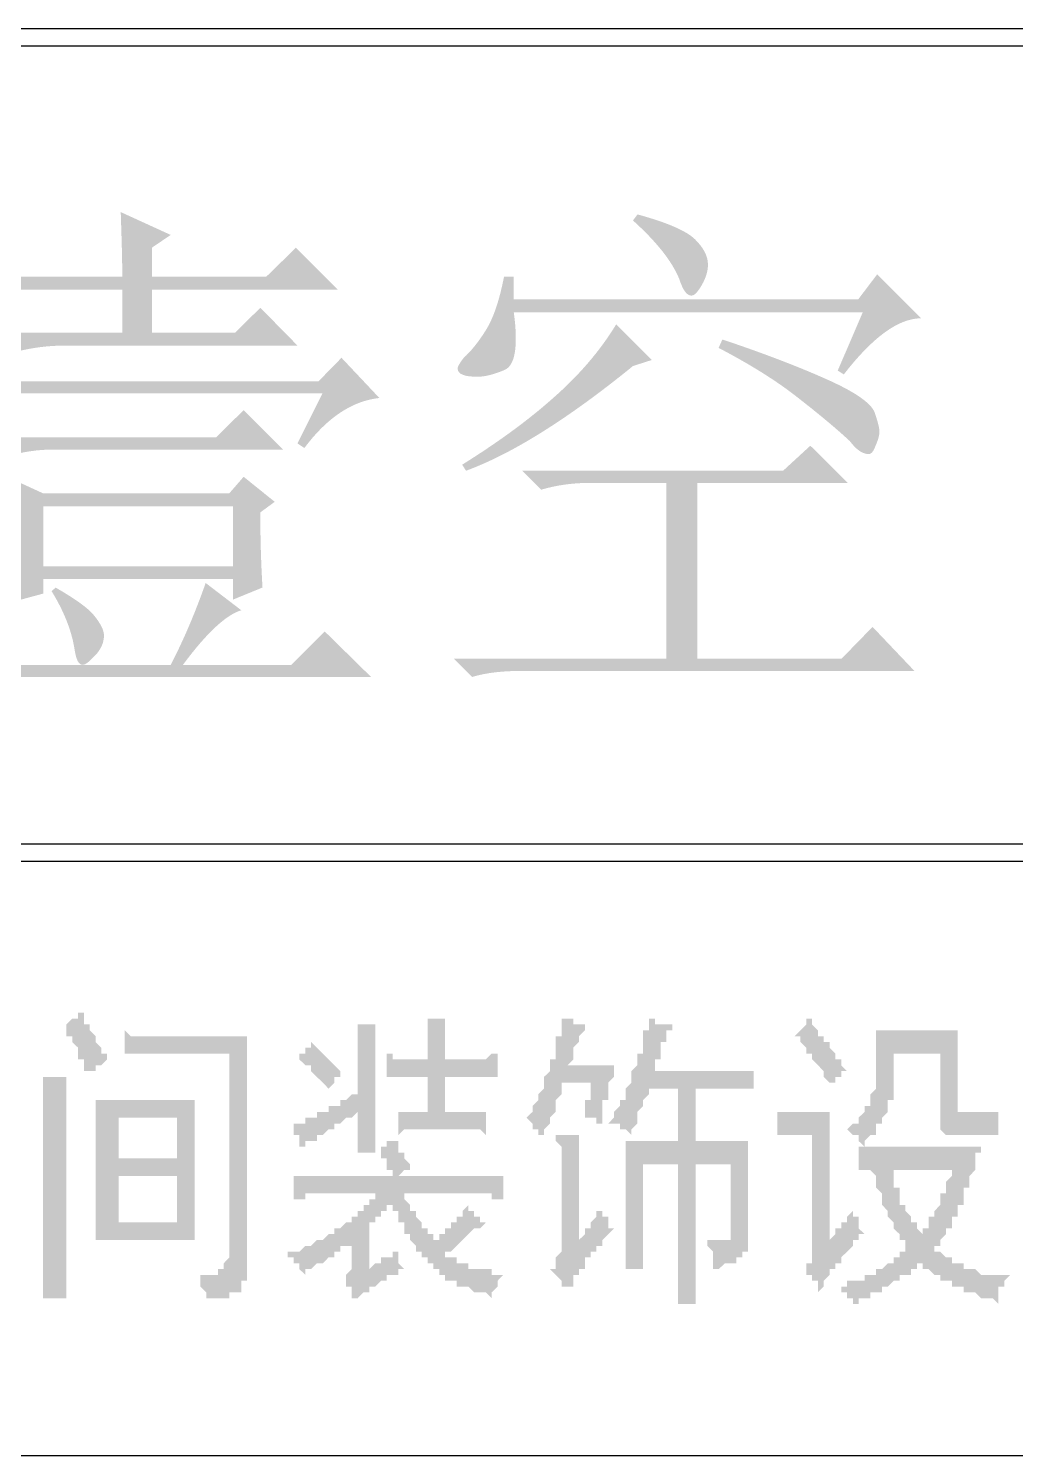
# Model space of a CAD drawing. Header units: inches. Extents: x 11 to 286, y 6 to 196.
# Drawn here: x 265.93 to 273.1, y 163.76 to 174.13 of the extents above; entities that cross this region are included whole.
import ezdxf

# ---------------------------------------------------------------- set-up
doc = ezdxf.new("R2010")
doc.units = ezdxf.units.IN
doc.header["$MEASUREMENT"] = 0
doc.layers.add('PDF_几何图形', color=7, linetype='Continuous')
doc.layers.add('PDF_实体填充', color=7, linetype='Continuous', true_color=0xffffff)

msp = doc.modelspace()

# ---------------------------------------------------------------- hatches: boundary and pattern name
at = {"layer": 'PDF_实体填充', "transparency": 33554559}
h = msp.add_hatch(color=7, dxfattribs=at)
edge = h.paths.add_edge_path(flags=0)
edge.add_spline(control_points=[(266.612, 172.328), (266.612, 172.477), (266.606, 172.631), (266.601, 172.797)], knot_values=[0, 0, 0, 0, 1, 1, 1, 1], degree=3, periodic=0)
edge.add_line((266.601, 172.797), (266.964, 172.631))
edge.add_line((266.964, 172.631), (266.827, 172.538))
edge.add_line((266.827, 172.538), (266.827, 172.328))
edge.add_line((266.827, 172.328), (267.659, 172.328))
edge.add_line((267.659, 172.328), (267.874, 172.538))
edge.add_line((267.874, 172.538), (268.177, 172.234))
edge.add_line((268.177, 172.234), (266.827, 172.234))
edge.add_line((266.827, 172.234), (266.827, 171.92))
edge.add_line((266.827, 171.92), (267.433, 171.92))
edge.add_line((267.433, 171.92), (267.615, 172.102))
edge.add_line((267.615, 172.102), (267.885, 171.827))
edge.add_line((267.885, 171.827), (266.204, 171.827))
edge.add_spline(control_points=[(266.204, 171.827), (266.071, 171.827), (265.95, 171.81), (265.84, 171.782)], knot_values=[0, 0, 0, 0, 1, 1, 1, 1], degree=3, periodic=0)
edge.add_line((265.84, 171.782), (265.702, 171.92))
edge.add_line((265.702, 171.92), (266.612, 171.92))
edge.add_line((266.612, 171.92), (266.612, 172.234))
edge.add_line((266.612, 172.234), (265.779, 172.234))
edge.add_spline(control_points=[(265.779, 172.234), (265.647, 172.234), (265.526, 172.218), (265.415, 172.19)], knot_values=[0, 0, 0, 0, 1, 1, 1, 1], degree=3, periodic=0)
edge.add_line((265.415, 172.19), (265.278, 172.328))
edge.add_line((265.278, 172.328), (266.612, 172.328))
edge = h.paths.add_edge_path(flags=0)
edge.add_line((267.885, 171.116), (268.067, 171.479))
edge.add_line((268.067, 171.479), (265.46, 171.479))
edge.add_spline(control_points=[(265.46, 171.479), (265.482, 171.347), (265.465, 171.242), (265.421, 171.165)], knot_values=[0, 0, 0, 0, 1, 1, 1, 1], degree=3, periodic=0)
edge.add_spline(control_points=[(265.421, 171.165), (265.377, 171.088), (265.311, 171.055), (265.234, 171.06)], knot_values=[0, 0, 0, 0, 1, 1, 1, 1], degree=3, periodic=0)
edge.add_spline(control_points=[(265.234, 171.06), (265.151, 171.066), (265.112, 171.082), (265.112, 171.116)], knot_values=[0, 0, 0, 0, 1, 1, 1, 1], degree=3, periodic=0)
edge.add_spline(control_points=[(265.112, 171.116), (265.112, 171.154), (265.129, 171.198), (265.173, 171.253)], knot_values=[0, 0, 0, 0, 1, 1, 1, 1], degree=3, periodic=0)
edge.add_spline(control_points=[(265.173, 171.253), (265.261, 171.364), (265.322, 171.518), (265.355, 171.722)], knot_values=[0, 0, 0, 0, 1, 1, 1, 1], degree=3, periodic=0)
edge.add_line((265.355, 171.722), (265.432, 171.722))
edge.add_line((265.432, 171.722), (265.449, 171.568))
edge.add_line((265.449, 171.568), (268.039, 171.568))
edge.add_line((268.039, 171.568), (268.205, 171.738))
edge.add_line((268.205, 171.738), (268.48, 171.446))
edge.add_spline(control_points=[(268.48, 171.446), (268.282, 171.424), (268.1, 171.303), (267.935, 171.082)], knot_values=[0, 0, 0, 0, 1, 1, 1, 1], degree=3, periodic=0)
edge.add_line((267.935, 171.082), (267.885, 171.116))
edge = h.paths.add_edge_path(flags=0)
edge.add_line((265.641, 171.16), (267.295, 171.16))
edge.add_line((267.295, 171.16), (267.494, 171.358))
edge.add_line((267.494, 171.358), (267.78, 171.071))
edge.add_line((267.78, 171.071), (266.115, 171.071))
edge.add_spline(control_points=[(266.115, 171.071), (266, 171.071), (265.889, 171.055), (265.779, 171.022)], knot_values=[0, 0, 0, 0, 1, 1, 1, 1], degree=3, periodic=0)
edge.add_line((265.779, 171.022), (265.641, 171.16))
edge = h.paths.add_edge_path(flags=0)
edge.add_line((265.812, 170.856), (266.038, 170.752))
edge.add_line((266.038, 170.752), (267.389, 170.752))
edge.add_line((267.389, 170.752), (267.494, 170.873))
edge.add_line((267.494, 170.873), (267.72, 170.691))
edge.add_line((267.72, 170.691), (267.615, 170.614))
edge.add_spline(control_points=[(267.615, 170.614), (267.615, 170.432), (267.62, 170.25), (267.631, 170.068)], knot_values=[0, 0, 0, 0, 1, 1, 1, 1], degree=3, periodic=0)
edge.add_line((267.631, 170.068), (267.416, 169.98))
edge.add_line((267.416, 169.98), (267.416, 170.129))
edge.add_line((267.416, 170.129), (266.038, 170.129))
edge.add_line((266.038, 170.129), (266.038, 170.024))
edge.add_line((266.038, 170.024), (265.812, 169.963))
edge.add_spline(control_points=[(265.812, 169.963), (265.818, 170.134), (265.823, 170.289), (265.823, 170.432)], knot_values=[0, 0, 0, 0, 1, 1, 1, 1], degree=3, periodic=0)
edge.add_spline(control_points=[(265.823, 170.432), (265.823, 170.575), (265.818, 170.713), (265.812, 170.856)], knot_values=[0, 0, 0, 0, 1, 1, 1, 1], degree=3, periodic=0)
edge.add_line((265.812, 170.856), (265.812, 170.856))
edge = h.paths.add_edge_path(flags=0)
edge.add_line((266.099, 170.041), (266.127, 170.068))
edge.add_spline(control_points=[(266.127, 170.068), (266.27, 169.986), (266.364, 169.919), (266.408, 169.864)], knot_values=[0, 0, 0, 0, 1, 1, 1, 1], degree=3, periodic=0)
edge.add_spline(control_points=[(266.408, 169.864), (266.452, 169.809), (266.479, 169.76), (266.479, 169.721)], knot_values=[0, 0, 0, 0, 1, 1, 1, 1], degree=3, periodic=0)
edge.add_spline(control_points=[(266.479, 169.721), (266.479, 169.666), (266.457, 169.622), (266.419, 169.578)], knot_values=[0, 0, 0, 0, 1, 1, 1, 1], degree=3, periodic=0)
edge.add_spline(control_points=[(266.419, 169.578), (266.375, 169.534), (266.347, 169.506), (266.325, 169.506)], knot_values=[0, 0, 0, 0, 1, 1, 1, 1], degree=3, periodic=0)
edge.add_spline(control_points=[(266.325, 169.506), (266.292, 169.506), (266.275, 169.55), (266.264, 169.627)], knot_values=[0, 0, 0, 0, 1, 1, 1, 1], degree=3, periodic=0)
edge.add_spline(control_points=[(266.264, 169.627), (266.242, 169.76), (266.187, 169.897), (266.099, 170.041)], knot_values=[0, 0, 0, 0, 1, 1, 1, 1], degree=3, periodic=0)
edge.add_line((266.099, 170.041), (266.099, 170.041))
edge = h.paths.add_edge_path(flags=0)
edge.add_line((267.218, 170.101), (267.477, 169.903))
edge.add_spline(control_points=[(267.477, 169.903), (267.367, 169.87), (267.223, 169.737), (267.053, 169.506)], knot_values=[0, 0, 0, 0, 1, 1, 1, 1], degree=3, periodic=0)
edge.add_line((267.053, 169.506), (267.841, 169.506))
edge.add_line((267.841, 169.506), (268.083, 169.749))
edge.add_line((268.083, 169.749), (268.42, 169.418))
edge.add_line((268.42, 169.418), (265.52, 169.418))
edge.add_spline(control_points=[(265.52, 169.418), (265.388, 169.418), (265.267, 169.401), (265.156, 169.368)], knot_values=[0, 0, 0, 0, 1, 1, 1, 1], degree=3, periodic=0)
edge.add_line((265.156, 169.368), (265.024, 169.506))
edge.add_line((265.024, 169.506), (266.964, 169.506))
edge.add_spline(control_points=[(266.964, 169.506), (267.064, 169.699), (267.146, 169.897), (267.218, 170.101)], knot_values=[0, 0, 0, 0, 1, 1, 1, 1], degree=3, periodic=0)
edge.add_line((267.218, 170.101), (267.218, 170.101))
h.paths.add_polyline_path([(266.038, 170.658), (266.038, 170.223), (267.416, 170.223), (267.416, 170.658)], flags=0)
h = msp.add_hatch(color=7, dxfattribs=at)
edge = h.paths.add_edge_path(flags=0)
edge.add_line((269.518, 170.917), (271.414, 170.917))
edge.add_line((271.414, 170.917), (271.612, 171.099))
edge.add_line((271.612, 171.099), (271.883, 170.829))
edge.add_line((271.883, 170.829), (270.791, 170.829))
edge.add_line((270.791, 170.829), (270.791, 169.55))
edge.add_line((270.791, 169.55), (271.838, 169.55))
edge.add_line((271.838, 169.55), (272.064, 169.782))
edge.add_line((272.064, 169.782), (272.368, 169.462))
edge.add_line((272.368, 169.462), (269.518, 169.462))
edge.add_spline(control_points=[(269.518, 169.462), (269.386, 169.462), (269.264, 169.451), (269.154, 169.418)], knot_values=[0, 0, 0, 0, 1, 1, 1, 1], degree=3, periodic=0)
edge.add_line((269.154, 169.418), (269.022, 169.55))
edge.add_line((269.022, 169.55), (270.565, 169.55))
edge.add_line((270.565, 169.55), (270.565, 170.829))
edge.add_line((270.565, 170.829), (270.019, 170.829))
edge.add_spline(control_points=[(270.019, 170.829), (269.887, 170.829), (269.766, 170.812), (269.656, 170.779)], knot_values=[0, 0, 0, 0, 1, 1, 1, 1], degree=3, periodic=0)
edge.add_line((269.656, 170.779), (269.518, 170.917))
edge = h.paths.add_edge_path(flags=0)
edge.add_spline(control_points=[(270.356, 172.78), (270.576, 172.72), (270.714, 172.659), (270.775, 172.598)], knot_values=[0, 0, 0, 0, 1, 1, 1, 1], degree=3, periodic=0)
edge.add_spline(control_points=[(270.775, 172.598), (270.835, 172.538), (270.868, 172.477), (270.868, 172.416)], knot_values=[0, 0, 0, 0, 1, 1, 1, 1], degree=3, periodic=0)
edge.add_spline(control_points=[(270.868, 172.416), (270.868, 172.367), (270.852, 172.317), (270.824, 172.268)], knot_values=[0, 0, 0, 0, 1, 1, 1, 1], degree=3, periodic=0)
edge.add_spline(control_points=[(270.824, 172.268), (270.791, 172.212), (270.769, 172.19), (270.747, 172.19)], knot_values=[0, 0, 0, 0, 1, 1, 1, 1], degree=3, periodic=0)
edge.add_spline(control_points=[(270.747, 172.19), (270.714, 172.19), (270.686, 172.229), (270.659, 172.312)], knot_values=[0, 0, 0, 0, 1, 1, 1, 1], degree=3, periodic=0)
edge.add_spline(control_points=[(270.659, 172.312), (270.604, 172.444), (270.493, 172.582), (270.323, 172.736)], knot_values=[0, 0, 0, 0, 1, 1, 1, 1], degree=3, periodic=0)
edge.add_line((270.323, 172.736), (270.356, 172.78))
edge = h.paths.add_edge_path(flags=0)
edge.add_line((271.811, 171.645), (271.993, 172.069))
edge.add_line((271.993, 172.069), (269.457, 172.069))
edge.add_spline(control_points=[(269.457, 172.069), (269.49, 171.827), (269.468, 171.683), (269.391, 171.65)], knot_values=[0, 0, 0, 0, 1, 1, 1, 1], degree=3, periodic=0)
edge.add_spline(control_points=[(269.391, 171.65), (269.314, 171.617), (269.248, 171.601), (269.204, 171.601)], knot_values=[0, 0, 0, 0, 1, 1, 1, 1], degree=3, periodic=0)
edge.add_spline(control_points=[(269.204, 171.601), (269.16, 171.601), (269.126, 171.601), (269.093, 171.612)], knot_values=[0, 0, 0, 0, 1, 1, 1, 1], degree=3, periodic=0)
edge.add_spline(control_points=[(269.093, 171.612), (269.06, 171.623), (269.049, 171.639), (269.049, 171.661)], knot_values=[0, 0, 0, 0, 1, 1, 1, 1], degree=3, periodic=0)
edge.add_spline(control_points=[(269.049, 171.661), (269.049, 171.672), (269.06, 171.694), (269.093, 171.738)], knot_values=[0, 0, 0, 0, 1, 1, 1, 1], degree=3, periodic=0)
edge.add_spline(control_points=[(269.093, 171.738), (269.143, 171.782), (269.198, 171.849), (269.253, 171.937)], knot_values=[0, 0, 0, 0, 1, 1, 1, 1], degree=3, periodic=0)
edge.add_spline(control_points=[(269.253, 171.937), (269.308, 172.025), (269.352, 172.152), (269.386, 172.328)], knot_values=[0, 0, 0, 0, 1, 1, 1, 1], degree=3, periodic=0)
edge.add_line((269.386, 172.328), (269.457, 172.328))
edge.add_line((269.457, 172.328), (269.457, 172.163))
edge.add_line((269.457, 172.163), (271.96, 172.163))
edge.add_line((271.96, 172.163), (272.098, 172.345))
edge.add_line((272.098, 172.345), (272.417, 172.025))
edge.add_spline(control_points=[(272.417, 172.025), (272.252, 172.025), (272.064, 171.887), (271.855, 171.617)], knot_values=[0, 0, 0, 0, 1, 1, 1, 1], degree=3, periodic=0)
edge.add_line((271.855, 171.617), (271.811, 171.645))
edge = h.paths.add_edge_path(flags=0)
edge.add_line((270.46, 171.722), (270.323, 171.678))
edge.add_spline(control_points=[(270.323, 171.678), (269.849, 171.292), (269.441, 171.038), (269.11, 170.917)], knot_values=[0, 0, 0, 0, 1, 1, 1, 1], degree=3, periodic=0)
edge.add_line((269.11, 170.917), (269.082, 170.961))
edge.add_spline(control_points=[(269.082, 170.961), (269.33, 171.116), (269.551, 171.275), (269.738, 171.441)], knot_values=[0, 0, 0, 0, 1, 1, 1, 1], degree=3, periodic=0)
edge.add_spline(control_points=[(269.738, 171.441), (269.926, 171.606), (270.08, 171.782), (270.201, 171.981)], knot_values=[0, 0, 0, 0, 1, 1, 1, 1], degree=3, periodic=0)
edge.add_line((270.201, 171.981), (270.46, 171.722))
edge = h.paths.add_edge_path(flags=0)
edge.add_spline(control_points=[(270.973, 171.871), (271.304, 171.76), (271.568, 171.656), (271.761, 171.568)], knot_values=[0, 0, 0, 0, 1, 1, 1, 1], degree=3, periodic=0)
edge.add_spline(control_points=[(271.761, 171.568), (271.954, 171.479), (272.059, 171.402), (272.081, 171.336)], knot_values=[0, 0, 0, 0, 1, 1, 1, 1], degree=3, periodic=0)
edge.add_spline(control_points=[(272.081, 171.336), (272.103, 171.27), (272.114, 171.226), (272.114, 171.204)], knot_values=[0, 0, 0, 0, 1, 1, 1, 1], degree=3, periodic=0)
edge.add_spline(control_points=[(272.114, 171.204), (272.114, 171.171), (272.103, 171.138), (272.086, 171.099)], knot_values=[0, 0, 0, 0, 1, 1, 1, 1], degree=3, periodic=0)
edge.add_spline(control_points=[(272.086, 171.099), (272.07, 171.055), (272.053, 171.038), (272.037, 171.038)], knot_values=[0, 0, 0, 0, 1, 1, 1, 1], degree=3, periodic=0)
edge.add_spline(control_points=[(272.037, 171.038), (271.993, 171.038), (271.949, 171.066), (271.899, 171.132)], knot_values=[0, 0, 0, 0, 1, 1, 1, 1], degree=3, periodic=0)
edge.add_spline(control_points=[(271.899, 171.132), (271.805, 171.22), (271.679, 171.325), (271.524, 171.446)], knot_values=[0, 0, 0, 0, 1, 1, 1, 1], degree=3, periodic=0)
edge.add_spline(control_points=[(271.524, 171.446), (271.37, 171.568), (271.177, 171.689), (270.945, 171.81)], knot_values=[0, 0, 0, 0, 1, 1, 1, 1], degree=3, periodic=0)
edge.add_line((270.945, 171.81), (270.973, 171.871))
h = msp.add_hatch(color=7, dxfattribs=at)
h.paths.add_polyline_path([(267.137, 166.342), (267.137, 166.342), (267.137, 166.299), (267.137, 166.257), (267.137, 166.257), (267.137, 166.215), (267.137, 166.215), (267.137, 166.172), (267.137, 166.172), (267.137, 166.13), (267.137, 166.13), (267.137, 166.088), (267.137, 166.088), (267.137, 166.045), (267.137, 165.58), (267.137, 165.58), (267.137, 165.537), (267.137, 165.537), (267.137, 165.495), (267.137, 165.495), (267.137, 165.453), (267.137, 165.453), (267.137, 165.41), (267.137, 165.41), (267.137, 165.368), (267.137, 165.368), (267.137, 165.326), (267.137, 165.326), (266.418, 165.326), (266.418, 165.326), (266.418, 165.368), (266.418, 165.41), (266.418, 165.41), (266.418, 165.453), (266.418, 165.453), (266.418, 165.495), (266.418, 165.495), (266.418, 165.537), (266.418, 165.537), (266.418, 165.58), (266.418, 165.58), (266.418, 165.622), (266.418, 166.045), (266.418, 166.088), (266.418, 166.088), (266.418, 166.13), (266.418, 166.13), (266.418, 166.172), (266.418, 166.172), (266.418, 166.215), (266.418, 166.215), (266.418, 166.257), (266.418, 166.299), (266.418, 166.299), (266.418, 166.342), (266.418, 166.342), (267.137, 166.342), (267.137, 166.342)], flags=0)
h.paths.add_polyline_path([(267.518, 166.807), (267.518, 166.807), (267.518, 166.765), (267.518, 166.765), (267.518, 166.723), (267.518, 166.723), (267.518, 166.68), (267.518, 166.68), (267.518, 166.638), (267.518, 166.638), (267.518, 166.596), (267.518, 166.553), (267.518, 166.553), (267.518, 166.511), (267.518, 166.511), (267.518, 166.469), (267.518, 165.199), (267.518, 165.156), (267.518, 165.114), (267.518, 165.114), (267.518, 165.072), (267.518, 165.072), (267.518, 165.029), (267.476, 165.029), (267.476, 164.987), (267.476, 164.987), (267.476, 164.987), (267.476, 164.945), (267.434, 164.945), (267.434, 164.945), (267.434, 164.945), (267.391, 164.945), (267.391, 164.945), (267.391, 164.902), (267.349, 164.902), (267.349, 164.902), (267.307, 164.902), (267.307, 164.902), (267.307, 164.902), (267.264, 164.902), (267.264, 164.902), (267.222, 164.902), (267.222, 164.86), (267.222, 164.86), (267.222, 164.902), (267.222, 164.902), (267.222, 164.945), (267.222, 164.945), (267.18, 164.987), (267.18, 164.987), (267.18, 165.029), (267.18, 165.029), (267.18, 165.072), (267.18, 165.072), (267.18, 165.072), (267.18, 165.072), (267.222, 165.072), (267.222, 165.072), (267.264, 165.072), (267.264, 165.072), (267.307, 165.072), (267.307, 165.114), (267.307, 165.114), (267.349, 165.114), (267.349, 165.114), (267.349, 165.114), (267.349, 165.114), (267.349, 165.156), (267.349, 165.156), (267.391, 165.199), (267.391, 165.241), (267.391, 166.68), (266.968, 166.68), (266.926, 166.68), (266.926, 166.68), (266.883, 166.68), (266.883, 166.68), (266.841, 166.68), (266.841, 166.68), (266.799, 166.68), (266.799, 166.68), (266.799, 166.68), (266.756, 166.68), (266.756, 166.68), (266.714, 166.68), (266.714, 166.68), (266.672, 166.68), (266.672, 166.68), (266.672, 166.68), (266.629, 166.68), (266.629, 166.68), (266.629, 166.85), (266.629, 166.85), (266.672, 166.807), (266.672, 166.807), (266.714, 166.807), (266.714, 166.807), (266.714, 166.807), (266.756, 166.807), (266.756, 166.807), (266.799, 166.807), (266.799, 166.807), (266.841, 166.807), (266.841, 166.807), (266.883, 166.807), (266.883, 166.807), (266.883, 166.807), (266.926, 166.807), (266.926, 166.807), (266.968, 166.807), (267.518, 166.807)], flags=0)
h.paths.add_polyline_path([(266.037, 164.902), (266.037, 164.945), (266.037, 164.945), (266.037, 164.987), (266.037, 164.987), (266.037, 165.029), (266.037, 165.029), (266.037, 165.072), (266.037, 165.072), (266.037, 165.114), (266.037, 165.156), (266.037, 165.156), (266.037, 165.199), (266.037, 165.199), (266.037, 165.241), (266.037, 165.241), (266.037, 165.283), (266.037, 165.283), (266.037, 166.215), (266.037, 166.257), (266.037, 166.257), (266.037, 166.299), (266.037, 166.299), (266.037, 166.342), (266.037, 166.342), (266.037, 166.384), (266.037, 166.426), (266.037, 166.426), (266.037, 166.469), (266.037, 166.469), (266.037, 166.469), (266.037, 166.511), (266.037, 166.511), (266.206, 166.511), (266.206, 166.511), (266.206, 166.469), (266.206, 166.469), (266.206, 166.426), (266.206, 166.426), (266.206, 166.384), (266.206, 166.342), (266.206, 166.342), (266.206, 166.299), (266.206, 166.299), (266.206, 166.257), (266.206, 166.257), (266.206, 165.283), (266.206, 165.241), (266.206, 165.241), (266.206, 165.199), (266.206, 165.199), (266.206, 165.156), (266.206, 165.156), (266.206, 165.114), (266.206, 165.114), (266.206, 165.072), (266.206, 165.072), (266.206, 165.029), (266.206, 164.987), (266.206, 164.987), (266.206, 164.945), (266.206, 164.945), (266.206, 164.902), (266.037, 164.902)], flags=0)
h.paths.add_polyline_path([(267.01, 165.453), (267.01, 165.791), (266.587, 165.791), (266.587, 165.453), (267.01, 165.453)], flags=0)
h.paths.add_polyline_path([(267.01, 165.918), (267.01, 166.215), (266.587, 166.215), (266.587, 165.918), (267.01, 165.918)], flags=0)
h.paths.add_polyline_path([(266.333, 166.977), (266.333, 166.977), (266.333, 166.934), (266.333, 166.934), (266.333, 166.934), (266.333, 166.892), (266.375, 166.892), (266.375, 166.892), (266.375, 166.85), (266.375, 166.85), (266.418, 166.807), (266.418, 166.807), (266.418, 166.765), (266.418, 166.765), (266.46, 166.723), (266.46, 166.723), (266.46, 166.68), (266.502, 166.68), (266.502, 166.638), (266.502, 166.638), (266.502, 166.638), (266.46, 166.596), (266.46, 166.596), (266.46, 166.596), (266.418, 166.596), (266.418, 166.553), (266.418, 166.553), (266.375, 166.553), (266.375, 166.553), (266.375, 166.553), (266.333, 166.553), (266.333, 166.596), (266.333, 166.596), (266.333, 166.638), (266.333, 166.638), (266.291, 166.638), (266.291, 166.68), (266.291, 166.68), (266.291, 166.723), (266.291, 166.723), (266.248, 166.765), (266.248, 166.765), (266.248, 166.807), (266.248, 166.807), (266.206, 166.807), (266.206, 166.85), (266.206, 166.85), (266.206, 166.892), (266.206, 166.892), (266.206, 166.892), (266.248, 166.934), (266.248, 166.934), (266.248, 166.934), (266.291, 166.934), (266.291, 166.977), (266.291, 166.977), (266.333, 166.977), (266.333, 166.977), (266.333, 166.977)], flags=0)
h = msp.add_hatch(color=7, dxfattribs=at)
h.paths.add_polyline_path([(268.238, 165.029), (268.238, 165.072), (268.238, 165.072), (268.238, 165.072), (268.28, 165.114), (268.28, 165.114), (268.28, 165.156), (268.28, 165.156), (268.28, 165.326), (268.28, 165.283), (268.238, 165.283), (268.238, 165.283), (268.196, 165.283), (268.196, 165.241), (268.196, 165.241), (268.153, 165.241), (268.153, 165.199), (268.111, 165.199), (268.111, 165.199), (268.111, 165.199), (268.069, 165.156), (268.069, 165.156), (268.069, 165.156), (268.026, 165.156), (268.026, 165.156), (267.984, 165.114), (267.984, 165.114), (267.984, 165.114), (267.942, 165.114), (267.942, 165.072), (267.942, 165.072), (267.899, 165.114), (267.899, 165.114), (267.899, 165.114), (267.899, 165.156), (267.857, 165.156), (267.857, 165.199), (267.857, 165.199), (267.815, 165.199), (267.815, 165.241), (267.815, 165.241), (267.857, 165.241), (267.857, 165.241), (267.899, 165.241), (267.899, 165.241), (267.899, 165.241), (267.942, 165.283), (267.942, 165.283), (267.984, 165.283), (267.984, 165.283), (267.984, 165.283), (268.026, 165.326), (268.026, 165.326), (268.069, 165.326), (268.069, 165.326), (268.069, 165.326), (268.111, 165.368), (268.111, 165.368), (268.111, 165.368), (268.153, 165.368), (268.153, 165.41), (268.196, 165.41), (268.196, 165.41), (268.196, 165.41), (268.238, 165.453), (268.238, 165.453), (268.238, 165.453), (268.28, 165.453), (268.28, 165.495), (268.28, 165.495), (268.323, 165.495), (268.323, 165.537), (268.323, 165.537), (268.365, 165.537), (268.365, 165.58), (268.365, 165.58), (268.407, 165.58), (268.407, 165.622), (268.407, 165.622), (268.45, 165.622), (268.45, 165.664), (268.45, 165.664), (268.111, 165.664), (268.069, 165.664), (268.069, 165.664), (268.026, 165.664), (268.026, 165.664), (268.026, 165.664), (267.984, 165.664), (267.984, 165.664), (267.942, 165.664), (267.942, 165.622), (267.899, 165.622), (267.899, 165.622), (267.899, 165.622), (267.857, 165.622), (267.857, 165.791), (267.899, 165.791), (267.899, 165.791), (267.942, 165.791), (267.942, 165.791), (267.942, 165.791), (267.984, 165.791), (267.984, 165.791), (268.026, 165.791), (268.026, 165.791), (268.069, 165.791), (268.069, 165.791), (268.069, 165.791), (268.111, 165.791), (268.577, 165.791), (268.577, 165.791), (268.577, 165.834), (268.534, 165.834), (268.534, 165.876), (268.534, 165.876), (268.534, 165.918), (268.534, 165.918), (268.492, 165.918), (268.492, 165.961), (268.492, 165.961), (268.492, 166.003), (268.492, 166.003), (268.492, 166.003), (268.492, 166.003), (268.534, 166.003), (268.534, 166.045), (268.534, 166.045), (268.577, 166.045), (268.577, 166.088), (268.577, 166.045), (268.619, 166.045), (268.619, 166.003), (268.619, 166.003), (268.619, 165.961), (268.661, 165.961), (268.661, 165.918), (268.661, 165.918), (268.661, 165.918), (268.704, 165.876), (268.704, 165.876), (268.704, 165.834), (268.661, 165.834), (268.661, 165.834), (268.661, 165.834), (268.619, 165.791), (268.619, 165.791), (268.619, 165.791), (268.619, 165.791), (269.127, 165.791), (269.127, 165.791), (269.169, 165.791), (269.169, 165.791), (269.212, 165.791), (269.212, 165.791), (269.212, 165.791), (269.254, 165.791), (269.254, 165.791), (269.296, 165.791), (269.296, 165.791), (269.339, 165.791), (269.339, 165.791), (269.381, 165.791), (269.381, 165.791), (269.381, 165.622), (269.339, 165.622), (269.339, 165.622), (269.296, 165.622), (269.296, 165.622), (269.296, 165.664), (269.254, 165.664), (269.254, 165.664), (269.212, 165.664), (269.212, 165.664), (269.169, 165.664), (269.169, 165.664), (269.169, 165.664), (269.127, 165.664), (269.127, 165.664), (268.661, 165.664), (268.661, 165.622), (268.704, 165.58), (268.704, 165.58), (268.704, 165.537), (268.746, 165.537), (268.746, 165.495), (268.746, 165.495), (268.746, 165.495), (268.788, 165.453), (268.788, 165.453), (268.788, 165.41), (268.831, 165.41), (268.831, 165.41), (268.831, 165.368), (268.831, 165.368), (268.873, 165.368), (268.873, 165.326), (268.873, 165.326), (268.873, 165.326), (268.873, 165.326), (268.915, 165.326), (268.915, 165.326), (268.915, 165.368), (268.958, 165.368), (268.958, 165.368), (268.958, 165.41), (269, 165.41), (269, 165.41), (269, 165.453), (269.042, 165.453), (269.042, 165.453), (269.042, 165.495), (269.085, 165.495), (269.085, 165.537), (269.085, 165.537), (269.085, 165.537), (269.127, 165.58), (269.127, 165.58), (269.127, 165.58), (269.127, 165.58), (269.127, 165.537), (269.169, 165.537), (269.169, 165.495), (269.169, 165.495), (269.212, 165.495), (269.212, 165.453), (269.212, 165.453), (269.254, 165.453), (269.254, 165.453), (269.212, 165.41), (269.212, 165.41), (269.212, 165.41), (269.212, 165.41), (269.169, 165.41), (269.169, 165.41), (269.169, 165.41), (269.127, 165.368), (269.127, 165.368), (269.127, 165.368), (269.085, 165.326), (269.085, 165.326), (269.085, 165.326), (269.042, 165.283), (269.042, 165.283), (269, 165.241), (269, 165.241), (268.958, 165.241), (268.958, 165.199), (269, 165.199), (269, 165.199), (269, 165.199), (269.042, 165.199), (269.042, 165.156), (269.085, 165.156), (269.085, 165.156), (269.127, 165.156), (269.127, 165.156), (269.127, 165.156), (269.127, 165.114), (269.169, 165.114), (269.169, 165.114), (269.169, 165.114), (269.212, 165.114), (269.212, 165.114), (269.254, 165.114), (269.254, 165.114), (269.296, 165.114), (269.296, 165.072), (269.296, 165.072), (269.339, 165.072), (269.381, 165.072), (269.381, 165.072), (269.381, 165.072), (269.339, 165.029), (269.339, 165.029), (269.339, 164.987), (269.339, 164.987), (269.296, 164.945), (269.296, 164.945), (269.296, 164.945), (269.296, 164.902), (269.296, 164.902), (269.254, 164.945), (269.254, 164.945), (269.212, 164.945), (269.212, 164.945), (269.169, 164.945), (269.169, 164.945), (269.169, 164.945), (269.127, 164.987), (269.127, 164.987), (269.085, 164.987), (269.085, 164.987), (269.085, 164.987), (269.042, 164.987), (269.042, 165.029), (269.042, 165.029), (269, 165.029), (269, 165.029), (268.958, 165.029), (268.958, 165.072), (268.958, 165.072), (268.915, 165.072), (268.915, 165.072), (268.915, 165.114), (268.873, 165.114), (268.873, 165.114), (268.873, 165.156), (268.831, 165.156), (268.831, 165.156), (268.831, 165.199), (268.788, 165.199), (268.788, 165.199), (268.788, 165.241), (268.788, 165.241), (268.746, 165.241), (268.746, 165.283), (268.746, 165.283), (268.746, 165.283), (268.704, 165.326), (268.704, 165.326), (268.704, 165.368), (268.704, 165.368), (268.661, 165.368), (268.661, 165.41), (268.661, 165.41), (268.661, 165.453), (268.619, 165.453), (268.619, 165.495), (268.619, 165.495), (268.619, 165.537), (268.577, 165.537), (268.577, 165.58), (268.577, 165.58), (268.534, 165.58), (268.534, 165.58), (268.534, 165.537), (268.534, 165.537), (268.492, 165.537), (268.492, 165.495), (268.492, 165.495), (268.45, 165.495), (268.45, 165.453), (268.45, 165.453), (268.407, 165.453), (268.407, 165.41), (268.407, 165.41), (268.407, 165.114), (268.407, 165.114), (268.45, 165.156), (268.45, 165.156), (268.45, 165.156), (268.492, 165.156), (268.492, 165.199), (268.492, 165.199), (268.534, 165.199), (268.534, 165.199), (268.577, 165.199), (268.577, 165.241), (268.577, 165.241), (268.619, 165.241), (268.619, 165.241), (268.619, 165.241), (268.619, 165.199), (268.619, 165.199), (268.619, 165.156), (268.619, 165.156), (268.661, 165.114), (268.661, 165.114), (268.619, 165.114), (268.619, 165.072), (268.577, 165.072), (268.577, 165.072), (268.534, 165.072), (268.534, 165.029), (268.534, 165.029), (268.492, 165.029), (268.492, 165.029), (268.492, 165.029), (268.45, 164.987), (268.45, 164.987), (268.45, 164.987), (268.45, 164.987), (268.407, 164.987), (268.407, 164.945), (268.365, 164.945), (268.365, 164.945), (268.365, 164.945), (268.323, 164.902), (268.323, 164.902), (268.323, 164.902), (268.28, 164.902), (268.28, 164.945), (268.28, 164.945), (268.28, 164.987), (268.238, 164.987), (268.238, 165.029), (268.238, 165.029), (268.238, 165.029), (268.238, 165.029)], flags=0)
h.paths.add_polyline_path([(268.831, 166.638), (268.831, 166.68), (268.831, 166.723), (268.831, 166.723), (268.831, 166.765), (268.831, 166.765), (268.831, 166.807), (268.831, 166.807), (268.831, 166.85), (268.831, 166.85), (268.831, 166.892), (268.831, 166.892), (268.831, 166.934), (268.958, 166.934), (268.958, 166.892), (268.958, 166.892), (268.958, 166.892), (268.958, 166.85), (268.958, 166.85), (268.958, 166.807), (268.958, 166.807), (268.958, 166.765), (268.958, 166.723), (268.958, 166.723), (268.958, 166.68), (268.958, 166.638), (269.169, 166.638), (269.169, 166.638), (269.169, 166.638), (269.212, 166.638), (269.212, 166.638), (269.212, 166.638), (269.254, 166.638), (269.254, 166.638), (269.296, 166.68), (269.296, 166.68), (269.339, 166.68), (269.339, 166.511), (269.296, 166.511), (269.296, 166.511), (269.254, 166.511), (269.254, 166.511), (269.212, 166.511), (269.212, 166.511), (269.169, 166.511), (269.169, 166.511), (269.169, 166.511), (269.169, 166.511), (268.958, 166.511), (268.958, 166.257), (269.085, 166.257), (269.127, 166.257), (269.127, 166.257), (269.127, 166.257), (269.169, 166.257), (269.169, 166.257), (269.212, 166.257), (269.212, 166.257), (269.254, 166.257), (269.254, 166.257), (269.254, 166.088), (269.254, 166.088), (269.212, 166.13), (269.212, 166.13), (269.169, 166.13), (269.169, 166.13), (269.127, 166.13), (269.127, 166.13), (269.127, 166.13), (269.085, 166.13), (268.788, 166.13), (268.746, 166.13), (268.746, 166.13), (268.704, 166.13), (268.704, 166.13), (268.704, 166.13), (268.661, 166.13), (268.661, 166.13), (268.619, 166.088), (268.619, 166.088), (268.619, 166.088), (268.619, 166.257), (268.619, 166.257), (268.619, 166.257), (268.661, 166.257), (268.661, 166.257), (268.704, 166.257), (268.704, 166.257), (268.704, 166.257), (268.746, 166.257), (268.746, 166.257), (268.831, 166.257), (268.831, 166.511), (268.746, 166.511), (268.746, 166.511), (268.704, 166.511), (268.704, 166.511), (268.661, 166.511), (268.661, 166.511), (268.661, 166.511), (268.619, 166.511), (268.619, 166.511), (268.577, 166.511), (268.577, 166.511), (268.534, 166.511), (268.534, 166.511), (268.534, 166.68), (268.534, 166.68), (268.577, 166.68), (268.577, 166.638), (268.619, 166.638), (268.619, 166.638), (268.661, 166.638), (268.661, 166.638), (268.661, 166.638), (268.704, 166.638), (268.704, 166.638), (268.746, 166.638), (268.746, 166.638), (268.831, 166.638)], flags=0)
h.paths.add_polyline_path([(267.857, 166.13), (267.857, 166.13), (267.857, 166.172), (267.899, 166.172), (267.899, 166.172), (267.942, 166.172), (267.942, 166.172), (267.942, 166.215), (267.984, 166.215), (267.984, 166.215), (268.026, 166.215), (268.026, 166.215), (268.026, 166.257), (268.069, 166.257), (268.069, 166.257), (268.111, 166.257), (268.111, 166.257), (268.111, 166.299), (268.153, 166.299), (268.153, 166.299), (268.196, 166.299), (268.196, 166.342), (268.196, 166.342), (268.238, 166.342), (268.238, 166.342), (268.238, 166.342), (268.28, 166.384), (268.28, 166.384), (268.323, 166.384), (268.323, 166.384), (268.323, 166.638), (268.323, 166.68), (268.323, 166.68), (268.323, 166.723), (268.323, 166.723), (268.323, 166.765), (268.323, 166.765), (268.323, 166.807), (268.323, 166.85), (268.323, 166.85), (268.323, 166.892), (268.323, 166.892), (268.45, 166.892), (268.45, 166.892), (268.45, 166.85), (268.45, 166.85), (268.45, 166.807), (268.45, 166.807), (268.45, 166.765), (268.45, 166.765), (268.45, 166.723), (268.45, 166.68), (268.45, 166.68), (268.45, 166.638), (268.45, 166.215), (268.45, 166.215), (268.45, 166.172), (268.45, 166.172), (268.45, 166.13), (268.45, 166.13), (268.45, 166.088), (268.45, 166.088), (268.45, 166.045), (268.45, 166.045), (268.45, 166.003), (268.45, 165.961), (268.45, 165.961), (268.323, 165.961), (268.323, 166.003), (268.323, 166.003), (268.323, 166.045), (268.323, 166.088), (268.323, 166.088), (268.323, 166.13), (268.323, 166.13), (268.323, 166.172), (268.323, 166.172), (268.323, 166.215), (268.323, 166.215), (268.323, 166.257), (268.28, 166.215), (268.28, 166.215), (268.28, 166.215), (268.238, 166.215), (268.238, 166.215), (268.196, 166.172), (268.196, 166.172), (268.196, 166.172), (268.153, 166.172), (268.153, 166.13), (268.111, 166.13), (268.111, 166.13), (268.111, 166.13), (268.111, 166.13), (268.069, 166.088), (268.069, 166.088), (268.026, 166.088), (268.026, 166.088), (268.026, 166.045), (267.984, 166.045), (267.984, 166.045), (267.942, 166.045), (267.942, 166.003), (267.942, 166.003), (267.899, 166.003), (267.899, 166.003), (267.899, 166.003), (267.899, 166.045), (267.899, 166.045), (267.899, 166.088), (267.857, 166.088), (267.857, 166.13), (267.857, 166.13), (267.857, 166.13), (267.857, 166.13)], flags=0)
h.paths.add_polyline_path([(268.111, 166.426), (268.111, 166.426), (268.069, 166.469), (268.069, 166.469), (268.069, 166.469), (268.026, 166.511), (268.026, 166.511), (268.026, 166.511), (267.984, 166.553), (267.984, 166.553), (267.984, 166.553), (267.984, 166.596), (267.942, 166.596), (267.942, 166.596), (267.899, 166.638), (267.899, 166.638), (267.899, 166.638), (267.899, 166.68), (267.942, 166.68), (267.942, 166.68), (267.942, 166.723), (267.984, 166.723), (267.984, 166.765), (267.984, 166.765), (267.984, 166.765), (268.026, 166.723), (268.026, 166.723), (268.026, 166.723), (268.069, 166.68), (268.069, 166.68), (268.069, 166.68), (268.111, 166.638), (268.111, 166.638), (268.111, 166.638), (268.153, 166.596), (268.153, 166.596), (268.153, 166.596), (268.196, 166.553), (268.196, 166.553), (268.196, 166.553), (268.196, 166.511), (268.153, 166.511), (268.153, 166.469), (268.153, 166.469), (268.153, 166.469), (268.111, 166.426), (268.111, 166.426), (268.111, 166.426), (268.111, 166.426), (268.111, 166.426)], flags=0)
h = msp.add_hatch(color=7, dxfattribs=at)
h.paths.add_polyline_path([(270.609, 166.892), (270.609, 166.85), (270.566, 166.85), (270.566, 166.807), (270.566, 166.807), (270.566, 166.765), (270.566, 166.765), (270.524, 166.765), (270.524, 166.723), (270.524, 166.723), (270.524, 166.68), (270.524, 166.68), (270.524, 166.638), (270.482, 166.638), (270.482, 166.596), (270.482, 166.596), (270.482, 166.553), (270.99, 166.553), (271.032, 166.553), (271.032, 166.553), (271.032, 166.553), (271.074, 166.553), (271.074, 166.553), (271.117, 166.553), (271.117, 166.553), (271.159, 166.553), (271.159, 166.553), (271.159, 166.553), (271.201, 166.553), (271.201, 166.553), (271.201, 166.426), (271.201, 166.426), (271.159, 166.426), (271.159, 166.426), (271.117, 166.426), (271.117, 166.426), (271.074, 166.426), (271.074, 166.426), (271.074, 166.426), (271.032, 166.426), (271.032, 166.426), (270.99, 166.426), (270.778, 166.426), (270.778, 166.045), (271.159, 166.045), (271.159, 166.003), (271.159, 165.961), (271.159, 165.961), (271.159, 165.918), (271.159, 165.918), (271.159, 165.876), (271.159, 165.876), (271.159, 165.834), (271.159, 165.834), (271.159, 165.791), (271.159, 165.791), (271.159, 165.749), (271.159, 165.749), (271.159, 165.326), (271.159, 165.283), (271.159, 165.283), (271.159, 165.241), (271.117, 165.241), (271.117, 165.199), (271.117, 165.199), (271.117, 165.199), (271.074, 165.199), (271.074, 165.156), (271.074, 165.156), (271.074, 165.156), (271.032, 165.156), (271.032, 165.156), (270.99, 165.156), (270.99, 165.156), (270.947, 165.114), (270.947, 165.114), (270.905, 165.114), (270.905, 165.114), (270.905, 165.156), (270.905, 165.156), (270.905, 165.199), (270.905, 165.199), (270.905, 165.241), (270.905, 165.241), (270.863, 165.283), (270.863, 165.283), (270.863, 165.326), (270.863, 165.326), (270.905, 165.326), (270.905, 165.326), (270.947, 165.326), (270.947, 165.326), (270.99, 165.326), (270.99, 165.326), (270.99, 165.326), (270.99, 165.326), (271.032, 165.326), (271.032, 165.368), (271.032, 165.368), (271.032, 165.41), (271.032, 165.41), (271.032, 165.453), (271.032, 165.453), (271.032, 165.876), (270.778, 165.876), (270.778, 165.241), (270.778, 165.241), (270.778, 165.199), (270.778, 165.199), (270.778, 165.156), (270.778, 165.156), (270.778, 165.114), (270.778, 165.114), (270.778, 165.072), (270.778, 165.029), (270.778, 165.029), (270.778, 164.987), (270.778, 164.987), (270.778, 164.945), (270.778, 164.945), (270.778, 164.902), (270.778, 164.902), (270.778, 164.86), (270.651, 164.86), (270.651, 164.902), (270.651, 164.945), (270.651, 164.945), (270.651, 164.987), (270.651, 164.987), (270.651, 165.029), (270.651, 165.029), (270.651, 165.072), (270.651, 165.072), (270.651, 165.114), (270.651, 165.114), (270.651, 165.156), (270.651, 165.156), (270.651, 165.199), (270.651, 165.241), (270.651, 165.241), (270.651, 165.241), (270.651, 165.876), (270.397, 165.876), (270.397, 165.114), (270.27, 165.114), (270.27, 165.114), (270.27, 165.156), (270.27, 165.156), (270.27, 165.199), (270.27, 165.241), (270.27, 165.241), (270.27, 165.283), (270.27, 165.283), (270.27, 165.326), (270.27, 165.326), (270.27, 165.368), (270.27, 165.368), (270.27, 165.749), (270.27, 165.791), (270.27, 165.791), (270.27, 165.791), (270.27, 165.834), (270.27, 165.876), (270.27, 165.876), (270.27, 165.918), (270.27, 165.918), (270.27, 165.961), (270.27, 165.961), (270.27, 166.003), (270.27, 166.045), (270.27, 166.045), (270.651, 166.045), (270.651, 166.426), (270.439, 166.426), (270.439, 166.384), (270.439, 166.384), (270.397, 166.342), (270.397, 166.342), (270.397, 166.299), (270.397, 166.299), (270.355, 166.257), (270.355, 166.257), (270.355, 166.215), (270.355, 166.215), (270.355, 166.172), (270.355, 166.172), (270.312, 166.13), (270.312, 166.13), (270.312, 166.13), (270.312, 166.088), (270.312, 166.088), (270.27, 166.13), (270.27, 166.13), (270.27, 166.13), (270.228, 166.13), (270.228, 166.172), (270.228, 166.172), (270.185, 166.172), (270.185, 166.172), (270.143, 166.172), (270.185, 166.215), (270.185, 166.215), (270.185, 166.215), (270.185, 166.257), (270.185, 166.257), (270.228, 166.299), (270.228, 166.299), (270.228, 166.299), (270.228, 166.342), (270.27, 166.342), (270.27, 166.384), (270.27, 166.384), (270.27, 166.426), (270.27, 166.426), (270.312, 166.469), (270.312, 166.469), (270.312, 166.511), (270.312, 166.511), (270.312, 166.553), (270.355, 166.596), (270.355, 166.596), (270.355, 166.638), (270.355, 166.638), (270.355, 166.68), (270.397, 166.68), (270.397, 166.723), (270.397, 166.723), (270.397, 166.765), (270.397, 166.765), (270.397, 166.807), (270.397, 166.807), (270.397, 166.85), (270.439, 166.85), (270.439, 166.892), (270.439, 166.892), (270.439, 166.934), (270.439, 166.934), (270.439, 166.934), (270.439, 166.934), (270.482, 166.934), (270.482, 166.934), (270.482, 166.892), (270.524, 166.892), (270.524, 166.892), (270.566, 166.892), (270.566, 166.892), (270.609, 166.892), (270.609, 166.892), (270.609, 166.892)], flags=0)
h.paths.add_polyline_path([(269.974, 166.892), (269.974, 166.85), (269.974, 166.85), (269.974, 166.85), (269.931, 166.807), (269.931, 166.807), (269.931, 166.807), (269.931, 166.765), (269.931, 166.765), (269.889, 166.723), (269.889, 166.723), (269.889, 166.68), (269.889, 166.638), (269.889, 166.638), (269.847, 166.596), (270.185, 166.596), (270.185, 166.596), (270.185, 166.553), (270.185, 166.553), (270.185, 166.511), (270.185, 166.511), (270.143, 166.469), (270.143, 166.469), (270.143, 166.426), (270.143, 166.426), (270.143, 166.426), (270.143, 166.384), (270.143, 166.384), (270.143, 166.342), (270.101, 166.342), (270.101, 166.299), (270.101, 166.299), (270.101, 166.257), (270.101, 166.215), (270.101, 166.215), (270.101, 166.172), (270.101, 166.172), (270.058, 166.172), (270.058, 166.215), (270.016, 166.215), (270.016, 166.215), (269.974, 166.215), (269.974, 166.215), (269.974, 166.215), (269.931, 166.215), (269.974, 166.215), (269.974, 166.257), (269.974, 166.257), (269.974, 166.299), (269.974, 166.299), (269.974, 166.342), (270.016, 166.342), (270.016, 166.384), (270.016, 166.384), (270.016, 166.426), (270.016, 166.426), (270.016, 166.469), (270.016, 166.469), (269.804, 166.469), (269.804, 166.426), (269.804, 166.426), (269.804, 166.384), (269.804, 166.384), (269.762, 166.342), (269.762, 166.342), (269.762, 166.299), (269.762, 166.299), (269.762, 166.257), (269.762, 166.257), (269.72, 166.215), (269.72, 166.215), (269.72, 166.215), (269.72, 166.172), (269.72, 166.172), (269.677, 166.13), (269.677, 166.13), (269.677, 166.088), (269.677, 166.088), (269.677, 166.088), (269.635, 166.088), (269.635, 166.088), (269.635, 166.13), (269.593, 166.13), (269.593, 166.172), (269.593, 166.172), (269.593, 166.172), (269.55, 166.215), (269.55, 166.215), (269.55, 166.215), (269.55, 166.215), (269.593, 166.257), (269.593, 166.257), (269.593, 166.257), (269.593, 166.299), (269.593, 166.299), (269.635, 166.342), (269.635, 166.342), (269.635, 166.384), (269.635, 166.384), (269.677, 166.426), (269.677, 166.426), (269.677, 166.469), (269.677, 166.511), (269.677, 166.511), (269.72, 166.553), (269.72, 166.553), (269.72, 166.596), (269.72, 166.596), (269.72, 166.596), (269.72, 166.638), (269.762, 166.638), (269.762, 166.68), (269.762, 166.68), (269.762, 166.723), (269.762, 166.723), (269.762, 166.765), (269.762, 166.807), (269.804, 166.807), (269.804, 166.85), (269.804, 166.85), (269.804, 166.892), (269.804, 166.892), (269.804, 166.934), (269.804, 166.934), (269.804, 166.934), (269.847, 166.934), (269.847, 166.934), (269.847, 166.934), (269.889, 166.934), (269.889, 166.892), (269.931, 166.892), (269.931, 166.892), (269.931, 166.892), (269.974, 166.892), (269.974, 166.892), (269.974, 166.892)], flags=0)
h.paths.add_polyline_path([(269.931, 166.088), (269.931, 166.088), (269.931, 166.045), (269.931, 166.045), (269.931, 166.003), (269.931, 166.003), (269.931, 165.961), (269.931, 165.961), (269.931, 165.918), (269.931, 165.876), (269.931, 165.876), (269.931, 165.876), (269.931, 165.283), (269.931, 165.326), (269.931, 165.326), (269.974, 165.368), (269.974, 165.368), (269.974, 165.41), (270.016, 165.41), (270.016, 165.453), (270.016, 165.453), (270.016, 165.453), (270.058, 165.495), (270.058, 165.495), (270.058, 165.495), (270.058, 165.537), (270.101, 165.537), (270.101, 165.537), (270.101, 165.537), (270.101, 165.495), (270.101, 165.495), (270.143, 165.495), (270.143, 165.453), (270.143, 165.453), (270.143, 165.41), (270.185, 165.41), (270.185, 165.41), (270.143, 165.368), (270.143, 165.368), (270.143, 165.368), (270.101, 165.326), (270.101, 165.326), (270.101, 165.326), (270.101, 165.283), (270.058, 165.283), (270.058, 165.241), (270.058, 165.241), (270.016, 165.241), (270.016, 165.199), (270.016, 165.199), (269.974, 165.199), (269.974, 165.156), (269.974, 165.156), (269.974, 165.114), (269.931, 165.114), (269.931, 165.072), (269.931, 165.072), (269.889, 165.072), (269.889, 165.029), (269.889, 165.029), (269.889, 164.987), (269.847, 164.987), (269.847, 164.987), (269.847, 164.945), (269.847, 164.987), (269.847, 164.987), (269.804, 164.987), (269.804, 165.029), (269.804, 165.029), (269.762, 165.072), (269.762, 165.072), (269.762, 165.072), (269.72, 165.114), (269.72, 165.114), (269.762, 165.114), (269.762, 165.156), (269.762, 165.156), (269.762, 165.199), (269.762, 165.199), (269.804, 165.241), (269.804, 165.241), (269.804, 165.241), (269.804, 165.876), (269.804, 165.876), (269.804, 165.918), (269.804, 165.918), (269.804, 165.961), (269.804, 165.961), (269.804, 166.003), (269.804, 166.003), (269.762, 166.045), (269.762, 166.045), (269.762, 166.088), (269.762, 166.088), (269.931, 166.088), (269.931, 166.088), (269.931, 166.088)], flags=0)
h = msp.add_hatch(color=7, dxfattribs=at)
h.paths.add_polyline_path([(271.963, 166.003), (271.963, 166.003), (271.963, 166.003), (272.006, 166.003), (272.006, 166.003), (272.048, 166.003), (272.048, 166.003), (272.048, 166.003), (272.09, 166.003), (272.09, 166.003), (272.133, 166.003), (272.133, 166.003), (272.175, 166.003), (272.175, 166.003), (272.217, 166.003), (272.217, 166.003), (272.852, 166.003), (272.852, 165.961), (272.81, 165.961), (272.81, 165.918), (272.81, 165.918), (272.81, 165.876), (272.81, 165.876), (272.81, 165.834), (272.81, 165.834), (272.768, 165.791), (272.768, 165.791), (272.768, 165.749), (272.768, 165.749), (272.768, 165.707), (272.725, 165.707), (272.725, 165.664), (272.725, 165.664), (272.725, 165.622), (272.725, 165.622), (272.725, 165.58), (272.683, 165.58), (272.683, 165.58), (272.683, 165.537), (272.683, 165.537), (272.683, 165.495), (272.641, 165.495), (272.641, 165.453), (272.641, 165.453), (272.641, 165.41), (272.598, 165.41), (272.598, 165.41), (272.598, 165.368), (272.598, 165.368), (272.556, 165.326), (272.556, 165.326), (272.556, 165.283), (272.556, 165.283), (272.514, 165.283), (272.514, 165.241), (272.556, 165.241), (272.556, 165.241), (272.556, 165.241), (272.598, 165.199), (272.598, 165.199), (272.598, 165.199), (272.641, 165.199), (272.641, 165.156), (272.641, 165.156), (272.683, 165.156), (272.683, 165.156), (272.725, 165.156), (272.725, 165.114), (272.725, 165.114), (272.768, 165.114), (272.768, 165.114), (272.81, 165.114), (272.81, 165.114), (272.81, 165.114), (272.852, 165.072), (272.852, 165.072), (272.895, 165.072), (272.895, 165.072), (272.895, 165.072), (272.937, 165.072), (272.937, 165.072), (272.979, 165.072), (272.979, 165.072), (273.022, 165.072), (273.022, 165.072), (273.064, 165.072), (273.022, 165.029), (273.022, 165.029), (273.022, 165.029), (273.022, 164.987), (272.979, 164.987), (272.979, 164.945), (272.979, 164.945), (272.979, 164.902), (272.979, 164.902), (272.979, 164.86), (272.937, 164.902), (272.937, 164.902), (272.895, 164.902), (272.895, 164.902), (272.852, 164.902), (272.852, 164.902), (272.852, 164.902), (272.81, 164.945), (272.81, 164.945), (272.768, 164.945), (272.768, 164.945), (272.725, 164.945), (272.725, 164.945), (272.725, 164.987), (272.683, 164.987), (272.683, 164.987), (272.641, 164.987), (272.641, 164.987), (272.641, 165.029), (272.598, 165.029), (272.598, 165.029), (272.598, 165.029), (272.556, 165.029), (272.556, 165.072), (272.514, 165.072), (272.514, 165.072), (272.514, 165.072), (272.471, 165.114), (272.471, 165.114), (272.471, 165.114), (272.429, 165.114), (272.429, 165.156), (272.429, 165.156), (272.387, 165.156), (272.387, 165.114), (272.387, 165.114), (272.344, 165.114), (272.344, 165.114), (272.344, 165.072), (272.302, 165.072), (272.302, 165.072), (272.26, 165.072), (272.26, 165.029), (272.26, 165.029), (272.217, 165.029), (272.217, 165.029), (272.175, 164.987), (272.175, 164.987), (272.175, 164.987), (272.133, 164.987), (272.133, 164.945), (272.133, 164.945), (272.09, 164.945), (272.09, 164.945), (272.048, 164.945), (272.048, 164.902), (272.048, 164.902), (272.006, 164.902), (272.006, 164.902), (271.963, 164.902), (271.963, 164.86), (271.963, 164.86), (271.921, 164.86), (271.921, 164.86), (271.921, 164.86), (271.921, 164.902), (271.879, 164.902), (271.879, 164.945), (271.879, 164.945), (271.836, 164.945), (271.836, 164.987), (271.836, 164.987), (271.794, 164.987), (271.836, 164.987), (271.836, 164.987), (271.879, 164.987), (271.879, 165.029), (271.921, 165.029), (271.921, 165.029), (271.921, 165.029), (271.963, 165.029), (271.963, 165.029), (272.006, 165.029), (272.006, 165.072), (272.006, 165.072), (272.048, 165.072), (272.048, 165.072), (272.09, 165.072), (272.09, 165.114), (272.09, 165.114), (272.09, 165.114), (272.133, 165.114), (272.133, 165.114), (272.175, 165.156), (272.175, 165.156), (272.217, 165.156), (272.217, 165.199), (272.217, 165.199), (272.26, 165.199), (272.26, 165.199), (272.26, 165.241), (272.302, 165.241), (272.302, 165.241), (272.302, 165.283), (272.302, 165.283), (272.302, 165.283), (272.302, 165.283), (272.302, 165.326), (272.26, 165.326), (272.26, 165.326), (272.26, 165.368), (272.26, 165.368), (272.217, 165.41), (272.217, 165.41), (272.217, 165.41), (272.217, 165.453), (272.217, 165.453), (272.175, 165.495), (272.175, 165.495), (272.175, 165.537), (272.175, 165.537), (272.175, 165.537), (272.133, 165.58), (272.133, 165.58), (272.133, 165.622), (272.133, 165.622), (272.133, 165.664), (272.09, 165.707), (272.09, 165.707), (272.09, 165.749), (272.09, 165.749), (272.09, 165.791), (272.09, 165.791), (272.048, 165.834), (272.048, 165.834), (271.963, 165.834), (271.963, 166.003)], flags=0)
h.paths.add_polyline_path([(272.683, 166.088), (272.641, 166.088), (272.641, 166.088), (272.598, 166.088), (272.598, 166.088), (272.598, 166.088), (272.556, 166.13), (272.556, 166.13), (272.556, 166.13), (272.556, 166.172), (272.556, 166.172), (272.556, 166.215), (272.556, 166.215), (272.556, 166.68), (272.217, 166.68), (272.217, 166.68), (272.217, 166.638), (272.217, 166.596), (272.217, 166.596), (272.217, 166.553), (272.217, 166.553), (272.217, 166.511), (272.217, 166.511), (272.217, 166.469), (272.217, 166.469), (272.217, 166.426), (272.217, 166.426), (272.217, 166.384), (272.217, 166.384), (272.217, 166.342), (272.175, 166.342), (272.175, 166.299), (272.175, 166.299), (272.175, 166.299), (272.175, 166.257), (272.175, 166.257), (272.175, 166.257), (272.133, 166.215), (272.133, 166.215), (272.133, 166.172), (272.133, 166.172), (272.09, 166.172), (272.09, 166.13), (272.09, 166.13), (272.09, 166.088), (272.048, 166.088), (272.048, 166.088), (272.006, 166.045), (272.006, 166.045), (272.006, 166.003), (272.006, 166.003), (271.963, 166.045), (271.963, 166.045), (271.963, 166.045), (271.963, 166.088), (271.921, 166.088), (271.921, 166.088), (271.879, 166.13), (271.879, 166.13), (271.879, 166.13), (271.879, 166.13), (271.921, 166.172), (271.921, 166.172), (271.963, 166.172), (271.963, 166.215), (271.963, 166.215), (271.963, 166.215), (272.006, 166.257), (272.006, 166.257), (272.006, 166.299), (272.048, 166.299), (272.048, 166.299), (272.048, 166.342), (272.048, 166.342), (272.048, 166.384), (272.048, 166.384), (272.09, 166.426), (272.09, 166.426), (272.09, 166.469), (272.09, 166.469), (272.09, 166.511), (272.09, 166.511), (272.09, 166.553), (272.09, 166.553), (272.09, 166.596), (272.09, 166.596), (272.09, 166.638), (272.09, 166.638), (272.09, 166.68), (272.09, 166.68), (272.09, 166.723), (272.09, 166.723), (272.09, 166.765), (272.09, 166.807), (272.09, 166.807), (272.09, 166.85), (272.09, 166.85), (272.683, 166.85), (272.683, 166.807), (272.683, 166.807), (272.683, 166.765), (272.683, 166.765), (272.683, 166.723), (272.683, 166.723), (272.683, 166.68), (272.683, 166.68), (272.683, 166.638), (272.683, 166.638), (272.683, 166.596), (272.683, 166.553), (272.683, 166.342), (272.683, 166.299), (272.683, 166.299), (272.683, 166.257), (272.725, 166.257), (272.725, 166.257), (272.725, 166.257), (272.725, 166.257), (272.768, 166.257), (272.768, 166.257), (272.81, 166.257), (272.81, 166.257), (272.852, 166.257), (272.852, 166.257), (272.852, 166.257), (272.895, 166.257), (272.895, 166.257), (272.937, 166.257), (272.937, 166.257), (272.937, 166.257), (272.979, 166.257), (272.979, 166.257), (272.979, 166.215), (272.979, 166.215), (272.979, 166.172), (272.979, 166.172), (272.979, 166.13), (272.979, 166.13), (272.979, 166.088), (272.979, 166.088), (272.683, 166.088)], flags=0)
h.paths.add_polyline_path([(271.752, 166.257), (271.752, 166.215), (271.752, 166.215), (271.752, 166.172), (271.752, 166.172), (271.752, 166.13), (271.752, 166.13), (271.752, 166.088), (271.752, 166.045), (271.752, 166.045), (271.752, 166.003), (271.752, 166.003), (271.752, 165.961), (271.752, 165.961), (271.752, 165.918), (271.752, 165.918), (271.752, 165.876), (271.752, 165.326), (271.794, 165.368), (271.794, 165.368), (271.794, 165.41), (271.836, 165.41), (271.836, 165.41), (271.836, 165.453), (271.879, 165.453), (271.879, 165.495), (271.879, 165.495), (271.879, 165.495), (271.921, 165.537), (271.921, 165.537), (271.921, 165.537), (271.921, 165.537), (271.921, 165.537), (271.921, 165.495), (271.963, 165.495), (271.963, 165.453), (271.963, 165.453), (271.963, 165.41), (271.963, 165.41), (272.006, 165.368), (272.006, 165.368), (271.963, 165.368), (271.963, 165.326), (271.963, 165.326), (271.921, 165.326), (271.921, 165.283), (271.921, 165.283), (271.879, 165.241), (271.879, 165.241), (271.879, 165.241), (271.836, 165.199), (271.836, 165.199), (271.836, 165.199), (271.836, 165.156), (271.794, 165.156), (271.794, 165.156), (271.794, 165.114), (271.752, 165.114), (271.752, 165.072), (271.752, 165.072), (271.752, 165.072), (271.709, 165.029), (271.709, 165.029), (271.709, 164.987), (271.709, 164.987), (271.667, 164.945), (271.667, 164.945), (271.667, 164.987), (271.667, 164.987), (271.667, 165.029), (271.625, 165.029), (271.625, 165.072), (271.625, 165.072), (271.582, 165.072), (271.582, 165.114), (271.582, 165.114), (271.582, 165.114), (271.582, 165.156), (271.582, 165.156), (271.625, 165.156), (271.625, 165.199), (271.625, 165.199), (271.625, 165.241), (271.625, 165.241), (271.625, 165.283), (271.625, 165.326), (271.625, 166.088), (271.625, 166.088), (271.582, 166.088), (271.582, 166.088), (271.54, 166.088), (271.54, 166.088), (271.498, 166.088), (271.498, 166.088), (271.455, 166.088), (271.455, 166.088), (271.455, 166.088), (271.413, 166.088), (271.413, 166.088), (271.413, 166.088), (271.371, 166.088), (271.371, 166.257), (271.413, 166.257), (271.413, 166.257), (271.455, 166.257), (271.455, 166.257), (271.455, 166.257), (271.498, 166.257), (271.498, 166.257), (271.54, 166.257), (271.54, 166.257), (271.582, 166.257), (271.582, 166.257), (271.752, 166.257)], flags=0)
h.paths.add_polyline_path([(272.429, 165.368), (272.429, 165.41), (272.429, 165.41), (272.471, 165.41), (272.471, 165.453), (272.471, 165.453), (272.471, 165.495), (272.514, 165.495), (272.514, 165.495), (272.514, 165.537), (272.514, 165.537), (272.556, 165.58), (272.556, 165.58), (272.556, 165.622), (272.556, 165.622), (272.556, 165.664), (272.598, 165.664), (272.598, 165.707), (272.598, 165.707), (272.598, 165.749), (272.598, 165.749), (272.641, 165.791), (272.641, 165.791), (272.641, 165.834), (272.641, 165.834), (272.217, 165.834), (272.217, 165.834), (272.217, 165.791), (272.217, 165.791), (272.217, 165.749), (272.217, 165.749), (272.217, 165.707), (272.26, 165.707), (272.26, 165.664), (272.26, 165.664), (272.26, 165.622), (272.26, 165.622), (272.26, 165.58), (272.302, 165.58), (272.302, 165.537), (272.302, 165.537), (272.302, 165.537), (272.344, 165.495), (272.344, 165.495), (272.344, 165.453), (272.344, 165.453), (272.387, 165.453), (272.387, 165.41), (272.387, 165.41), (272.429, 165.368), (272.429, 165.368), (272.429, 165.368)], flags=0)
h.paths.add_polyline_path([(271.582, 166.934), (271.625, 166.934), (271.625, 166.892), (271.625, 166.892), (271.625, 166.892), (271.667, 166.85), (271.667, 166.85), (271.667, 166.85), (271.667, 166.807), (271.709, 166.807), (271.709, 166.807), (271.709, 166.765), (271.752, 166.765), (271.752, 166.765), (271.752, 166.723), (271.752, 166.723), (271.794, 166.68), (271.794, 166.68), (271.794, 166.638), (271.836, 166.638), (271.836, 166.596), (271.836, 166.596), (271.879, 166.553), (271.879, 166.553), (271.836, 166.553), (271.836, 166.553), (271.836, 166.511), (271.794, 166.511), (271.794, 166.511), (271.794, 166.469), (271.752, 166.469), (271.752, 166.469), (271.752, 166.469), (271.752, 166.469), (271.752, 166.469), (271.709, 166.511), (271.709, 166.511), (271.709, 166.553), (271.709, 166.553), (271.667, 166.596), (271.667, 166.596), (271.667, 166.596), (271.625, 166.638), (271.625, 166.638), (271.625, 166.68), (271.625, 166.68), (271.582, 166.68), (271.582, 166.723), (271.582, 166.723), (271.54, 166.765), (271.54, 166.765), (271.54, 166.765), (271.54, 166.807), (271.498, 166.807), (271.498, 166.807), (271.498, 166.807), (271.54, 166.85), (271.54, 166.85), (271.54, 166.85), (271.582, 166.892), (271.582, 166.892), (271.582, 166.934), (271.582, 166.934), (271.582, 166.934), (271.582, 166.934)], flags=0)

# ---------------------------------------------------------------- linework, layer by layer
at = {"layer": 'PDF_几何图形'}
msp.add_line((254.522, 163.759), (282.504, 163.759), dxfattribs=at)
for points in [[(259.941, 174.131), (276.493, 174.131), (276.493, 174.004), (259.941, 174.004)], [(259.941, 168.204), (276.493, 168.204), (276.493, 168.077), (259.941, 168.077)]]:
    msp.add_lwpolyline(points, close=True, dxfattribs=at)

doc.saveas('drawing.dxf')
